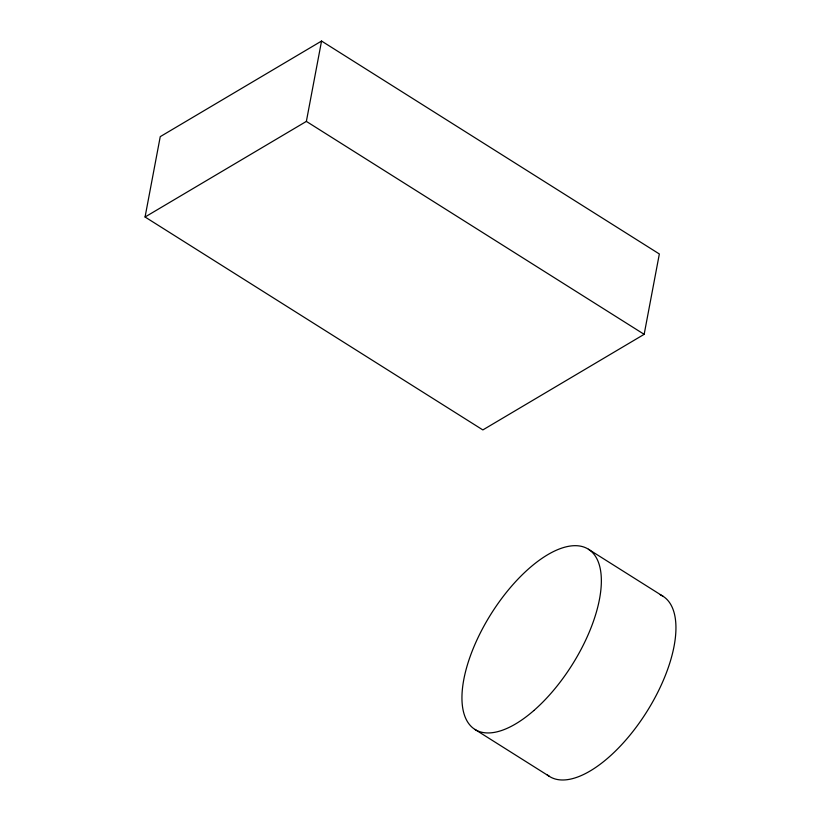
<?xml version="1.0" encoding="UTF-8"?>
<svg xmlns="http://www.w3.org/2000/svg" width="821" height="821" viewBox="0 0 821 821"><rect width="100%" height="100%" fill="white"/><g stroke="black" fill="none" stroke-linecap="round" stroke-linejoin="round"><path stroke-width="1.23" d="M145.06 217.001L160.249 136.645L321.555 41.05L659.345 253.976L644.157 334.332L482.851 429.927L145.06 217.001L306.366 121.405L321.555 41.05M306.366 121.405L644.157 334.332M588.431 549.239L662.999 596.251M474.897 729.417L549.465 776.42M660.228 594.773A106.484 47.864 -57.8 0 1 646.743 711.828A106.484 47.864 -57.8 0 1 546.93 774.562M533.804 710.576A106.484 47.864 -57.8 0 0 590.956 551.107A106.484 47.864 -57.8 0 0 470.228 656.307A106.484 47.864 -57.8 0 0 533.804 710.576"/></g></svg>
